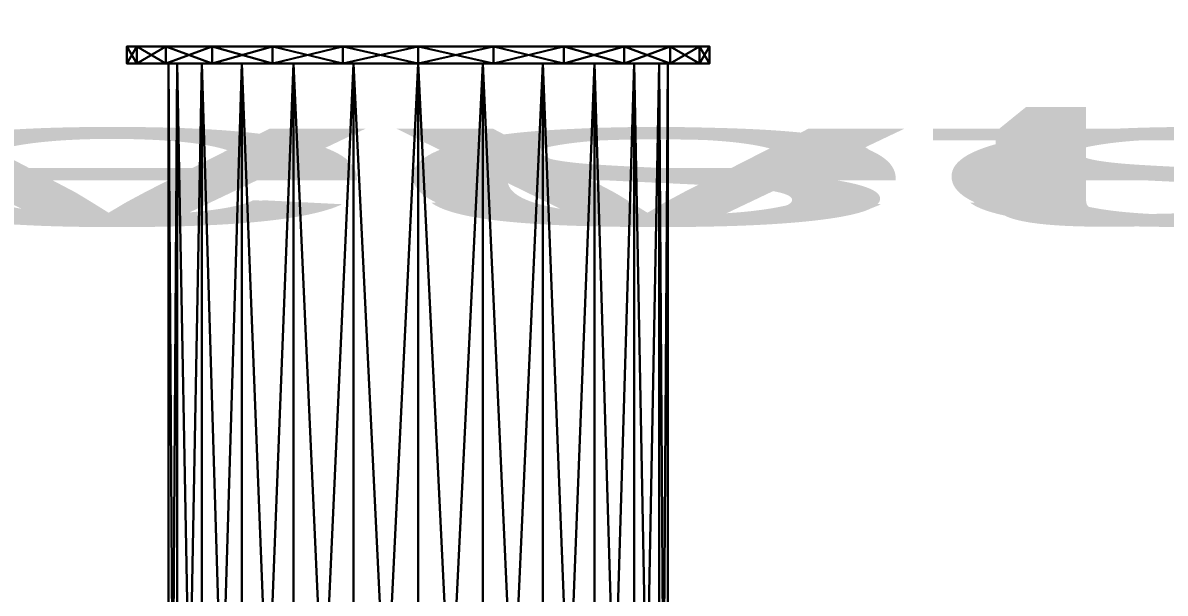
# Model space of a CAD drawing. Extents: x 0 to 11.1, y 0 to 8.
# Drawn here: x 3.879 to 5.363, y 1.95 to 2.69 of the extents above; entities that cross this region are included whole.
import ezdxf

# ---------------------------------------------------------------- set-up
doc = ezdxf.new("R2010")
doc.units = 0
doc.header["$LTSCALE"] = 0.0254
doc.layers.get('0').update_dxf_attribs({"color": 13, "linetype": 'CONTINUOUS'})

# ---------------------------------------------------------------- blocks, each defined once
blk = doc.blocks.new('REVESTIMIENTO_14')
blk = doc.blocks.new('AISLADOR_TRAFO2')
at = {"color": 0}
ref = blk.add_blockref('REVESTIMIENTO_14', (0, 0), dxfattribs=at)
ref.add_attrib('Skp_GroupInstanceName', 'Revestimiento', (0, 0), dxfattribs={"height": 1})
blk = doc.blocks.new('REVESTIMIENTO_13')
blk = doc.blocks.new('AISLADOR_TRAFO2_1')
at = {"color": 0}
ref = blk.add_blockref('REVESTIMIENTO_13', (0, 0), dxfattribs=at)
ref.add_attrib('Skp_GroupInstanceName', 'Revestimiento', (0, 0), dxfattribs={"height": 1})
blk = doc.blocks.new('GRUPO_306')
at = {"color": 0}
for p, q in [((0, 0.0122, 0.3784), (0, -0.0098, 0.3784)), ((0, 0.0122, 0.3784), (0, -0.0098, 0.3784)), ((0.0129, 0.0122, 0.2804), (0.0129, -0.0098, 0.2804)), ((0.0129, 0.0122, 0.2804), (0.0129, -0.0098, 0.2804)), ((0.0129, 0.0122, 0.4763), (0.0129, -0.0098, 0.4763)), ((0.0129, 0.0122, 0.4763), (0.0129, -0.0098, 0.4763)), ((0.0507, 0.0122, 0.5675), (0.0507, -0.0098, 0.5675)), ((0.0507, 0.0122, 0.1892), (0.0507, -0.0098, 0.1892)), ((0.0507, 0.0122, 0.1892), (0.0507, -0.0098, 0.1892)), ((0.0507, 0.0122, 0.5675), (0.0507, -0.0098, 0.5675)), ((0.1108, 0.0122, 0.6459), (0.1108, -0.0098, 0.6459)), ((0.1108, 0.0122, 0.6459), (0.1108, -0.0098, 0.6459)), ((0.1108, 0.0122, 0.1108), (0.1108, -0.0098, 0.1108)), ((0.1108, 0.0122, 0.1108), (0.1108, -0.0098, 0.1108)), ((0.1892, 0.0122, 0.706), (0.1892, -0.0098, 0.706)), ((0.1892, 0.0122, 0.0507), (0.1892, -0.0098, 0.0507)), ((0.1892, 0.0122, 0.0507), (0.1892, -0.0098, 0.0507)), ((0.1892, 0.0122, 0.706), (0.1892, -0.0098, 0.706)), ((0.2804, 0.0122, 0.0129), (0.2804, -0.0098, 0.0129)), ((0.2804, 0.0122, 0.7438), (0.2804, -0.0098, 0.7438)), ((0.2804, 0.0122, 0.0129), (0.2804, -0.0098, 0.0129)), ((0.2804, 0.0122, 0.7438), (0.2804, -0.0098, 0.7438)), ((0.3784, 0.0122, 0.7567), (0.3784, -0.0098, 0.7567)), ((0.3784, 0.0122), (0.3784, -0.0098)), ((0.3784, 0.0122), (0.3784, -0.0098)), ((0.3784, 0.0122, 0.7567), (0.3784, -0.0098, 0.7567)), ((0.4763, 0.0122, 0.7438), (0.4763, -0.0098, 0.7438)), ((0.4763, 0.0122, 0.7438), (0.4763, -0.0098, 0.7438)), ((0.4763, 0.0122, 0.0129), (0.4763, -0.0098, 0.0129)), ((0.4763, 0.0122, 0.0129), (0.4763, -0.0098, 0.0129)), ((0.5675, 0.0122, 0.706), (0.5675, -0.0098, 0.706)), ((0.5675, 0.0122, 0.706), (0.5675, -0.0098, 0.706)), ((0.5675, 0.0122, 0.0507), (0.5675, -0.0098, 0.0507)), ((0.5675, 0.0122, 0.0507), (0.5675, -0.0098, 0.0507)), ((0.6459, 0.0122, 0.6459), (0.6459, -0.0098, 0.6459)), ((0.6459, 0.0122, 0.1108), (0.6459, -0.0098, 0.1108)), ((0.6459, 0.0122, 0.6459), (0.6459, -0.0098, 0.6459)), ((0.6459, 0.0122, 0.1108), (0.6459, -0.0098, 0.1108)), ((0.706, 0.0122, 0.5675), (0.706, -0.0098, 0.5675)), ((0.706, 0.0122, 0.5675), (0.706, -0.0098, 0.5675)), ((0.706, 0.0122, 0.1892), (0.706, -0.0098, 0.1892)), ((0.706, 0.0122, 0.1892), (0.706, -0.0098, 0.1892)), ((0.7438, 0.0122, 0.4763), (0.7438, -0.0098, 0.4763)), ((0.7438, 0.0122, 0.2804), (0.7438, -0.0098, 0.2804)), ((0.7438, 0.0122, 0.4763), (0.7438, -0.0098, 0.4763)), ((0.7438, 0.0122, 0.2804), (0.7438, -0.0098, 0.2804)), ((0.7567, 0.0122, 0.3784), (0.7567, -0.0098, 0.3784)), ((0.7567, 0.0122, 0.3784), (0.7567, -0.0098, 0.3784))]:
    blk.add_line(p, q, dxfattribs=at)
at = {"color": 0, "extrusion": (0, 1, 0)}
for centre in [(-0.3784, 0.3784, 0.0122), (-0.3784, 0.3784, 0.0122), (-0.3784, 0.3784, 0.0122), (-0.3784, 0.3784, 0.0122), (-0.3784, 0.3784, 0.0122), (-0.3784, 0.3784, 0.0122), (-0.3784, 0.3784, 0.0122), (-0.3784, 0.3784, 0.0122), (-0.3784, 0.3784, 0.0122), (-0.3784, 0.3784, 0.0122), (-0.3784, 0.3784, 0.0122), (-0.3784, 0.3784, 0.0122), (-0.3784, 0.3784, 0.0122), (-0.3784, 0.3784, 0.0122), (-0.3784, 0.3784, 0.0122), (-0.3784, 0.3784, 0.0122), (-0.3784, 0.3784, 0.0122), (-0.3784, 0.3784, 0.0122), (-0.3784, 0.3784, 0.0122), (-0.3784, 0.3784, 0.0122), (-0.3784, 0.3784, 0.0122), (-0.3784, 0.3784, 0.0122), (-0.3784, 0.3784, 0.0122), (-0.3784, 0.3784, 0.0122), (-0.3784, 0.3784, 0.0122), (-0.3784, 0.3784, -0.0098), (-0.3784, 0.3784, -0.0098), (-0.3784, 0.3784, -0.0098), (-0.3784, 0.3784, -0.0098), (-0.3784, 0.3784, -0.0098), (-0.3784, 0.3784, -0.0098), (-0.3784, 0.3784, -0.0098), (-0.3784, 0.3784, -0.0098), (-0.3784, 0.3784, -0.0098), (-0.3784, 0.3784, -0.0098), (-0.3784, 0.3784, -0.0098), (-0.3784, 0.3784, -0.0098), (-0.3784, 0.3784, -0.0098), (-0.3784, 0.3784, -0.0098), (-0.3784, 0.3784, -0.0098), (-0.3784, 0.3784, -0.0098), (-0.3784, 0.3784, -0.0098), (-0.3784, 0.3784, -0.0098), (-0.3784, 0.3784, -0.0098), (-0.3784, 0.3784, -0.0098), (-0.3784, 0.3784, -0.0098), (-0.3784, 0.3784, -0.0098), (-0.3784, 0.3784, -0.0098), (-0.3784, 0.3784, -0.0098), (-0.3784, 0.3784, -0.0098)]:
    blk.add_circle(centre, 0.3784, dxfattribs=at)
at = {"color": 0}
mesh = blk.add_polyface(dxfattribs=at)
corners = [(0.2804, 0.0122, 0.0129), (0.4763, 0.0122, 0.0129), (0.3784, 0.0122), (0.1892, 0.0122, 0.0507), (0.5675, 0.0122, 0.0507), (0.1108, 0.0122, 0.1108), (0.6459, 0.0122, 0.1108), (0.0507, 0.0122, 0.1892), (0.706, 0.0122, 0.1892), (0.0129, 0.0122, 0.2804), (0.7438, 0.0122, 0.2804), (0, 0.0122, 0.3784), (0.7567, 0.0122, 0.3784), (0.0129, 0.0122, 0.4763), (0.7438, 0.0122, 0.4763), (0.0507, 0.0122, 0.5675), (0.706, 0.0122, 0.5675), (0.1108, 0.0122, 0.6459), (0.6459, 0.0122, 0.6459), (0.1892, 0.0122, 0.706), (0.5675, 0.0122, 0.706), (0.2804, 0.0122, 0.7438), (0.4763, 0.0122, 0.7438), (0.3784, 0.0122, 0.7567)]
mesh.append_faces([[corners[k] for k in face] for face in [(0, 1, 2), (22, 21, 23)]], dxfattribs={"vtx0": -1, "color": 0})
mesh.append_faces([[corners[k] for k in face] for face in [(1, 3, 4), (4, 5, 6), (6, 7, 8), (8, 9, 10), (10, 11, 12), (12, 13, 14), (14, 15, 16), (16, 17, 18), (18, 19, 20), (20, 21, 22)]], dxfattribs={"vtx0": -1, "vtx1": -1, "color": 0})
mesh.append_faces([[corners[k] for k in face] for face in [(1, 0, 3), (4, 3, 5), (6, 5, 7), (8, 7, 9), (10, 9, 11), (12, 11, 13), (14, 13, 15), (16, 15, 17), (18, 17, 19), (20, 19, 21)]], dxfattribs={"vtx0": -1, "vtx2": -1, "color": 0})
mesh = blk.add_polyface(dxfattribs=at)
corners = [(0, 0.0122, 0.3784), (0.0129, -0.0098, 0.2804), (0, -0.0098, 0.3784), (0.0129, 0.0122, 0.2804)]
mesh.append_faces([[corners[k] for k in face] for face in [(0, 1, 2), (1, 0, 3)]], dxfattribs={"vtx0": -1, "color": 0})
mesh = blk.add_polyface(dxfattribs=at)
corners = [(0.0129, 0.0122, 0.4763), (0, -0.0098, 0.3784), (0.0129, -0.0098, 0.4763), (0, 0.0122, 0.3784)]
mesh.append_faces([[corners[k] for k in face] for face in [(0, 1, 2), (1, 0, 3)]], dxfattribs={"vtx0": -1, "color": 0})
mesh = blk.add_polyface(dxfattribs=at)
corners = [(0.0129, 0.0122, 0.2804), (0.0507, -0.0098, 0.1892), (0.0129, -0.0098, 0.2804), (0.0507, 0.0122, 0.1892)]
mesh.append_faces([[corners[k] for k in face] for face in [(0, 1, 2), (1, 0, 3)]], dxfattribs={"vtx0": -1, "color": 0})
mesh = blk.add_polyface(dxfattribs=at)
corners = [(0.0507, 0.0122, 0.5675), (0.0129, -0.0098, 0.4763), (0.0507, -0.0098, 0.5675), (0.0129, 0.0122, 0.4763)]
mesh.append_faces([[corners[k] for k in face] for face in [(0, 1, 2), (1, 0, 3)]], dxfattribs={"vtx0": -1, "color": 0})
mesh = blk.add_polyface(dxfattribs=at)
corners = [(0.1108, 0.0122, 0.6459), (0.0507, -0.0098, 0.5675), (0.1108, -0.0098, 0.6459), (0.0507, 0.0122, 0.5675)]
mesh.append_faces([[corners[k] for k in face] for face in [(0, 1, 2), (1, 0, 3)]], dxfattribs={"vtx0": -1, "color": 0})
mesh = blk.add_polyface(dxfattribs=at)
corners = [(0.0507, 0.0122, 0.1892), (0.1108, -0.0098, 0.1108), (0.0507, -0.0098, 0.1892), (0.1108, 0.0122, 0.1108)]
mesh.append_faces([[corners[k] for k in face] for face in [(0, 1, 2), (1, 0, 3)]], dxfattribs={"vtx0": -1, "color": 0})
mesh = blk.add_polyface(dxfattribs=at)
corners = [(0.1892, -0.0098, 0.706), (0.1108, 0.0122, 0.6459), (0.1108, -0.0098, 0.6459), (0.1892, 0.0122, 0.706)]
mesh.append_faces([[corners[k] for k in face] for face in [(0, 1, 2), (1, 0, 3)]], dxfattribs={"vtx0": -1, "color": 0})
mesh = blk.add_polyface(dxfattribs=at)
corners = [(0.1892, 0.0122, 0.0507), (0.1108, -0.0098, 0.1108), (0.1108, 0.0122, 0.1108), (0.1892, -0.0098, 0.0507)]
mesh.append_faces([[corners[k] for k in face] for face in [(0, 1, 2), (1, 0, 3)]], dxfattribs={"vtx0": -1, "color": 0})
mesh = blk.add_polyface(dxfattribs=at)
corners = [(0.2804, 0.0122, 0.0129), (0.1892, -0.0098, 0.0507), (0.1892, 0.0122, 0.0507), (0.2804, -0.0098, 0.0129)]
mesh.append_faces([[corners[k] for k in face] for face in [(0, 1, 2), (1, 0, 3)]], dxfattribs={"vtx0": -1, "color": 0})
mesh = blk.add_polyface(dxfattribs=at)
corners = [(0.2804, -0.0098, 0.7438), (0.1892, 0.0122, 0.706), (0.1892, -0.0098, 0.706), (0.2804, 0.0122, 0.7438)]
mesh.append_faces([[corners[k] for k in face] for face in [(0, 1, 2), (1, 0, 3)]], dxfattribs={"vtx0": -1, "color": 0})
mesh = blk.add_polyface(dxfattribs=at)
corners = [(0.3784, 0.0122), (0.2804, -0.0098, 0.0129), (0.2804, 0.0122, 0.0129), (0.3784, -0.0098)]
mesh.append_faces([[corners[k] for k in face] for face in [(0, 1, 2), (1, 0, 3)]], dxfattribs={"vtx0": -1, "color": 0})
mesh = blk.add_polyface(dxfattribs=at)
corners = [(0.3784, -0.0098, 0.7567), (0.2804, 0.0122, 0.7438), (0.2804, -0.0098, 0.7438), (0.3784, 0.0122, 0.7567)]
mesh.append_faces([[corners[k] for k in face] for face in [(0, 1, 2), (1, 0, 3)]], dxfattribs={"vtx0": -1, "color": 0})
mesh = blk.add_polyface(dxfattribs=at)
corners = [(0.4763, -0.0098, 0.7438), (0.3784, 0.0122, 0.7567), (0.3784, -0.0098, 0.7567), (0.4763, 0.0122, 0.7438)]
mesh.append_faces([[corners[k] for k in face] for face in [(0, 1, 2), (1, 0, 3)]], dxfattribs={"vtx0": -1, "color": 0})
mesh = blk.add_polyface(dxfattribs=at)
corners = [(0.4763, 0.0122, 0.0129), (0.3784, -0.0098), (0.3784, 0.0122), (0.4763, -0.0098, 0.0129)]
mesh.append_faces([[corners[k] for k in face] for face in [(0, 1, 2), (1, 0, 3)]], dxfattribs={"vtx0": -1, "color": 0})
mesh = blk.add_polyface(dxfattribs=at)
corners = [(0.5675, -0.0098, 0.706), (0.4763, 0.0122, 0.7438), (0.4763, -0.0098, 0.7438), (0.5675, 0.0122, 0.706)]
mesh.append_faces([[corners[k] for k in face] for face in [(0, 1, 2), (1, 0, 3)]], dxfattribs={"vtx0": -1, "color": 0})
mesh = blk.add_polyface(dxfattribs=at)
corners = [(0.5675, 0.0122, 0.0507), (0.4763, -0.0098, 0.0129), (0.4763, 0.0122, 0.0129), (0.5675, -0.0098, 0.0507)]
mesh.append_faces([[corners[k] for k in face] for face in [(0, 1, 2), (1, 0, 3)]], dxfattribs={"vtx0": -1, "color": 0})
mesh = blk.add_polyface(dxfattribs=at)
corners = [(0.6459, -0.0098, 0.6459), (0.5675, 0.0122, 0.706), (0.5675, -0.0098, 0.706), (0.6459, 0.0122, 0.6459)]
mesh.append_faces([[corners[k] for k in face] for face in [(0, 1, 2), (1, 0, 3)]], dxfattribs={"vtx0": -1, "color": 0})
mesh = blk.add_polyface(dxfattribs=at)
corners = [(0.6459, 0.0122, 0.1108), (0.5675, -0.0098, 0.0507), (0.5675, 0.0122, 0.0507), (0.6459, -0.0098, 0.1108)]
mesh.append_faces([[corners[k] for k in face] for face in [(0, 1, 2), (1, 0, 3)]], dxfattribs={"vtx0": -1, "color": 0})
mesh = blk.add_polyface(dxfattribs=at)
corners = [(0.706, 0.0122, 0.5675), (0.6459, -0.0098, 0.6459), (0.706, -0.0098, 0.5675), (0.6459, 0.0122, 0.6459)]
mesh.append_faces([[corners[k] for k in face] for face in [(0, 1, 2), (1, 0, 3)]], dxfattribs={"vtx0": -1, "color": 0})
mesh = blk.add_polyface(dxfattribs=at)
corners = [(0.6459, 0.0122, 0.1108), (0.706, -0.0098, 0.1892), (0.6459, -0.0098, 0.1108), (0.706, 0.0122, 0.1892)]
mesh.append_faces([[corners[k] for k in face] for face in [(0, 1, 2), (1, 0, 3)]], dxfattribs={"vtx0": -1, "color": 0})
mesh = blk.add_polyface(dxfattribs=at)
corners = [(0.7438, 0.0122, 0.4763), (0.706, -0.0098, 0.5675), (0.7438, -0.0098, 0.4763), (0.706, 0.0122, 0.5675)]
mesh.append_faces([[corners[k] for k in face] for face in [(0, 1, 2), (1, 0, 3)]], dxfattribs={"vtx0": -1, "color": 0})
mesh = blk.add_polyface(dxfattribs=at)
corners = [(0.706, 0.0122, 0.1892), (0.7438, -0.0098, 0.2804), (0.706, -0.0098, 0.1892), (0.7438, 0.0122, 0.2804)]
mesh.append_faces([[corners[k] for k in face] for face in [(0, 1, 2), (1, 0, 3)]], dxfattribs={"vtx0": -1, "color": 0})
mesh = blk.add_polyface(dxfattribs=at)
corners = [(0.7567, 0.0122, 0.3784), (0.7438, -0.0098, 0.4763), (0.7567, -0.0098, 0.3784), (0.7438, 0.0122, 0.4763)]
mesh.append_faces([[corners[k] for k in face] for face in [(0, 1, 2), (1, 0, 3)]], dxfattribs={"vtx0": -1, "color": 0})
mesh = blk.add_polyface(dxfattribs=at)
corners = [(0.7438, 0.0122, 0.2804), (0.7567, -0.0098, 0.3784), (0.7438, -0.0098, 0.2804), (0.7567, 0.0122, 0.3784)]
mesh.append_faces([[corners[k] for k in face] for face in [(0, 1, 2), (1, 0, 3)]], dxfattribs={"vtx0": -1, "color": 0})
mesh = blk.add_polyface(dxfattribs=at)
corners = [(0.4763, -0.0098, 0.0129), (0.2804, -0.0098, 0.0129), (0.3784, -0.0098), (0.1892, -0.0098, 0.0507), (0.5675, -0.0098, 0.0507), (0.1108, -0.0098, 0.1108), (0.6459, -0.0098, 0.1108), (0.0507, -0.0098, 0.1892), (0.706, -0.0098, 0.1892), (0.0129, -0.0098, 0.2804), (0.7438, -0.0098, 0.2804), (0, -0.0098, 0.3784), (0.7567, -0.0098, 0.3784), (0.0129, -0.0098, 0.4763), (0.7438, -0.0098, 0.4763), (0.0507, -0.0098, 0.5675), (0.706, -0.0098, 0.5675), (0.1108, -0.0098, 0.6459), (0.6459, -0.0098, 0.6459), (0.5675, -0.0098, 0.706), (0.1892, -0.0098, 0.706), (0.4763, -0.0098, 0.7438), (0.2804, -0.0098, 0.7438), (0.3784, -0.0098, 0.7567)]
mesh.append_faces([[corners[k] for k in face] for face in [(0, 1, 2), (22, 21, 23)]], dxfattribs={"vtx0": -1, "color": 0})
mesh.append_faces([[corners[k] for k in face] for face in [(1, 0, 3), (3, 4, 5), (5, 6, 7), (7, 8, 9), (9, 10, 11), (11, 12, 13), (13, 14, 15), (15, 16, 17), (17, 19, 20), (20, 21, 22)]], dxfattribs={"vtx0": -1, "vtx1": -1, "color": 0})
mesh.append_faces([[corners[k] for k in face] for face in [(3, 0, 4), (5, 4, 6), (7, 6, 8), (9, 8, 10), (11, 10, 12), (13, 12, 14), (15, 14, 16), (17, 16, 18), (17, 18, 19), (20, 19, 21)]], dxfattribs={"vtx0": -1, "vtx2": -1, "color": 0})
blk = doc.blocks.new('GRUPO_307')
at = {"color": 0}
for p, q in [((0, 0, 0.3242), (0, 1.7217, 0.3242)), ((0, 0, 0.3242), (0, 1.7217, 0.3242)), ((0.011, 0, 0.2403), (0.011, 1.7217, 0.2403)), ((0.011, 0, 0.2403), (0.011, 1.7217, 0.2403)), ((0.011, 0, 0.4081), (0.011, 1.7217, 0.4081)), ((0.011, 0, 0.4081), (0.011, 1.7217, 0.4081)), ((0.0434, 0, 0.1621), (0.0434, 1.7217, 0.1621)), ((0.0434, 0, 0.1621), (0.0434, 1.7217, 0.1621)), ((0.0434, 0, 0.4863), (0.0434, 1.7217, 0.4863)), ((0.0434, 0, 0.4863), (0.0434, 1.7217, 0.4863)), ((0.095, 0, 0.095), (0.095, 1.7217, 0.095)), ((0.095, 0, 0.095), (0.095, 1.7217, 0.095)), ((0.095, 0, 0.5534), (0.095, 1.7217, 0.5534)), ((0.095, 0, 0.5534), (0.095, 1.7217, 0.5534)), ((0.1621, 0, 0.0434), (0.1621, 1.7217, 0.0434)), ((0.1621, 0, 0.0434), (0.1621, 1.7217, 0.0434)), ((0.1621, 0, 0.605), (0.1621, 1.7217, 0.605)), ((0.1621, 0, 0.605), (0.1621, 1.7217, 0.605)), ((0.2403, 0, 0.011), (0.2403, 1.7217, 0.011)), ((0.2403, 0, 0.011), (0.2403, 1.7217, 0.011)), ((0.2403, 0, 0.6373), (0.2403, 1.7217, 0.6373)), ((0.2403, 0, 0.6373), (0.2403, 1.7217, 0.6373)), ((0.3242, 0), (0.3242, 1.7217)), ((0.3242, 0), (0.3242, 1.7217)), ((0.3242, 0, 0.6484), (0.3242, 1.7217, 0.6484)), ((0.3242, 0, 0.6484), (0.3242, 1.7217, 0.6484)), ((0.4081, 0, 0.011), (0.4081, 1.7217, 0.011)), ((0.4081, 0, 0.011), (0.4081, 1.7217, 0.011)), ((0.4081, 0, 0.6373), (0.4081, 1.7217, 0.6373)), ((0.4081, 0, 0.6373), (0.4081, 1.7217, 0.6373)), ((0.4863, 0, 0.0434), (0.4863, 1.7217, 0.0434)), ((0.4863, 0, 0.0434), (0.4863, 1.7217, 0.0434)), ((0.4863, 0, 0.605), (0.4863, 1.7217, 0.605)), ((0.4863, 0, 0.605), (0.4863, 1.7217, 0.605)), ((0.5534, 0, 0.095), (0.5534, 1.7217, 0.095)), ((0.5534, 0, 0.5534), (0.5534, 1.7217, 0.5534)), ((0.5534, 0, 0.095), (0.5534, 1.7217, 0.095)), ((0.5534, 0, 0.5534), (0.5534, 1.7217, 0.5534)), ((0.605, 0, 0.1621), (0.605, 1.7217, 0.1621)), ((0.605, 0, 0.4863), (0.605, 1.7217, 0.4863)), ((0.605, 0, 0.4863), (0.605, 1.7217, 0.4863)), ((0.605, 0, 0.1621), (0.605, 1.7217, 0.1621)), ((0.6373, 0, 0.2403), (0.6373, 1.7217, 0.2403)), ((0.6373, 0, 0.4081), (0.6373, 1.7217, 0.4081)), ((0.6373, 0, 0.4081), (0.6373, 1.7217, 0.4081)), ((0.6373, 0, 0.2403), (0.6373, 1.7217, 0.2403)), ((0.6484, 0, 0.3242), (0.6484, 1.7217, 0.3242)), ((0.6484, 0, 0.3242), (0.6484, 1.7217, 0.3242))]:
    blk.add_line(p, q, dxfattribs=at)
at = {"color": 0, "extrusion": (0, -1, 0)}
for centre in [(0.3242, 0.3242, -1.7217), (0.3242, 0.3242, -1.7217), (0.3242, 0.3242, -1.7217), (0.3242, 0.3242, -1.7217), (0.3242, 0.3242, -1.7217), (0.3242, 0.3242, -1.7217), (0.3242, 0.3242, -1.7217), (0.3242, 0.3242, -1.7217), (0.3242, 0.3242, -1.7217), (0.3242, 0.3242, -1.7217), (0.3242, 0.3242, -1.7217), (0.3242, 0.3242, -1.7217), (0.3242, 0.3242, -1.7217), (0.3242, 0.3242, -1.7217), (0.3242, 0.3242, -1.7217), (0.3242, 0.3242, -1.7217), (0.3242, 0.3242, -1.7217), (0.3242, 0.3242, -1.7217), (0.3242, 0.3242, -1.7217), (0.3242, 0.3242, -1.7217), (0.3242, 0.3242, -1.7217), (0.3242, 0.3242, -1.7217), (0.3242, 0.3242, -1.7217), (0.3242, 0.3242, -1.7217), (0.3242, 0.3242, -1.7217), (0.3242, 0.3242), (0.3242, 0.3242), (0.3242, 0.3242), (0.3242, 0.3242), (0.3242, 0.3242), (0.3242, 0.3242), (0.3242, 0.3242), (0.3242, 0.3242), (0.3242, 0.3242), (0.3242, 0.3242), (0.3242, 0.3242), (0.3242, 0.3242), (0.3242, 0.3242), (0.3242, 0.3242), (0.3242, 0.3242), (0.3242, 0.3242), (0.3242, 0.3242), (0.3242, 0.3242), (0.3242, 0.3242), (0.3242, 0.3242), (0.3242, 0.3242), (0.3242, 0.3242), (0.3242, 0.3242), (0.3242, 0.3242), (0.3242, 0.3242)]:
    blk.add_circle(centre, 0.3242, dxfattribs=at)
at = {"color": 0}
mesh = blk.add_polyface(dxfattribs=at)
corners = [(0.2403, 1.7217, 0.011), (0.4081, 1.7217, 0.011), (0.3242, 1.7217), (0.4863, 1.7217, 0.0434), (0.1621, 1.7217, 0.0434), (0.095, 1.7217, 0.095), (0.5534, 1.7217, 0.095), (0.0434, 1.7217, 0.1621), (0.605, 1.7217, 0.1621), (0.6373, 1.7217, 0.2403), (0.011, 1.7217, 0.2403), (0.6484, 1.7217, 0.3242), (0, 1.7217, 0.3242), (0.6373, 1.7217, 0.4081), (0.011, 1.7217, 0.4081), (0.605, 1.7217, 0.4863), (0.0434, 1.7217, 0.4863), (0.5534, 1.7217, 0.5534), (0.095, 1.7217, 0.5534), (0.4863, 1.7217, 0.605), (0.1621, 1.7217, 0.605), (0.4081, 1.7217, 0.6373), (0.2403, 1.7217, 0.6373), (0.3242, 1.7217, 0.6484)]
mesh.append_faces([[corners[k] for k in face] for face in [(0, 1, 2), (21, 22, 23)]], dxfattribs={"vtx0": -1, "color": 0})
mesh.append_faces([[corners[k] for k in face] for face in [(1, 0, 3), (3, 5, 6), (6, 7, 8), (8, 7, 9), (9, 10, 11), (11, 12, 13), (13, 14, 15), (15, 16, 17), (17, 18, 19), (19, 20, 21)]], dxfattribs={"vtx0": -1, "vtx1": -1, "color": 0})
mesh.append_faces([[corners[k] for k in face] for face in [(3, 0, 4), (3, 4, 5), (6, 5, 7), (9, 7, 10), (11, 10, 12), (13, 12, 14), (15, 14, 16), (17, 16, 18), (19, 18, 20), (21, 20, 22)]], dxfattribs={"vtx0": -1, "vtx2": -1, "color": 0})
mesh = blk.add_polyface(dxfattribs=at)
corners = [(0, 1.7217, 0.3242), (0.011, 0, 0.2403), (0, 0, 0.3242), (0.011, 1.7217, 0.2403)]
mesh.append_faces([[corners[k] for k in face] for face in [(0, 1, 2), (1, 0, 3)]], dxfattribs={"vtx0": -1, "color": 0})
mesh = blk.add_polyface(dxfattribs=at)
corners = [(0.011, 1.7217, 0.4081), (0, 0, 0.3242), (0.011, 0, 0.4081), (0, 1.7217, 0.3242)]
mesh.append_faces([[corners[k] for k in face] for face in [(0, 1, 2), (1, 0, 3)]], dxfattribs={"vtx0": -1, "color": 0})
mesh = blk.add_polyface(dxfattribs=at)
corners = [(0.011, 1.7217, 0.2403), (0.0434, 0, 0.1621), (0.011, 0, 0.2403), (0.0434, 1.7217, 0.1621)]
mesh.append_faces([[corners[k] for k in face] for face in [(0, 1, 2), (1, 0, 3)]], dxfattribs={"vtx0": -1, "color": 0})
mesh = blk.add_polyface(dxfattribs=at)
corners = [(0.0434, 1.7217, 0.4863), (0.011, 0, 0.4081), (0.0434, 0, 0.4863), (0.011, 1.7217, 0.4081)]
mesh.append_faces([[corners[k] for k in face] for face in [(0, 1, 2), (1, 0, 3)]], dxfattribs={"vtx0": -1, "color": 0})
mesh = blk.add_polyface(dxfattribs=at)
corners = [(0.0434, 1.7217, 0.1621), (0.095, 0, 0.095), (0.0434, 0, 0.1621), (0.095, 1.7217, 0.095)]
mesh.append_faces([[corners[k] for k in face] for face in [(0, 1, 2), (1, 0, 3)]], dxfattribs={"vtx0": -1, "color": 0})
mesh = blk.add_polyface(dxfattribs=at)
corners = [(0.095, 1.7217, 0.5534), (0.0434, 0, 0.4863), (0.095, 0, 0.5534), (0.0434, 1.7217, 0.4863)]
mesh.append_faces([[corners[k] for k in face] for face in [(0, 1, 2), (1, 0, 3)]], dxfattribs={"vtx0": -1, "color": 0})
mesh = blk.add_polyface(dxfattribs=at)
corners = [(0.1621, 1.7217, 0.0434), (0.095, 0, 0.095), (0.095, 1.7217, 0.095), (0.1621, 0, 0.0434)]
mesh.append_faces([[corners[k] for k in face] for face in [(0, 1, 2), (1, 0, 3)]], dxfattribs={"vtx0": -1, "color": 0})
mesh = blk.add_polyface(dxfattribs=at)
corners = [(0.1621, 0, 0.605), (0.095, 1.7217, 0.5534), (0.095, 0, 0.5534), (0.1621, 1.7217, 0.605)]
mesh.append_faces([[corners[k] for k in face] for face in [(0, 1, 2), (1, 0, 3)]], dxfattribs={"vtx0": -1, "color": 0})
mesh = blk.add_polyface(dxfattribs=at)
corners = [(0.2403, 1.7217, 0.011), (0.1621, 0, 0.0434), (0.1621, 1.7217, 0.0434), (0.2403, 0, 0.011)]
mesh.append_faces([[corners[k] for k in face] for face in [(0, 1, 2), (1, 0, 3)]], dxfattribs={"vtx0": -1, "color": 0})
mesh = blk.add_polyface(dxfattribs=at)
corners = [(0.2403, 0, 0.6373), (0.1621, 1.7217, 0.605), (0.1621, 0, 0.605), (0.2403, 1.7217, 0.6373)]
mesh.append_faces([[corners[k] for k in face] for face in [(0, 1, 2), (1, 0, 3)]], dxfattribs={"vtx0": -1, "color": 0})
mesh = blk.add_polyface(dxfattribs=at)
corners = [(0.3242, 1.7217), (0.2403, 0, 0.011), (0.2403, 1.7217, 0.011), (0.3242, 0)]
mesh.append_faces([[corners[k] for k in face] for face in [(0, 1, 2), (1, 0, 3)]], dxfattribs={"vtx0": -1, "color": 0})
mesh = blk.add_polyface(dxfattribs=at)
corners = [(0.3242, 0, 0.6484), (0.2403, 1.7217, 0.6373), (0.2403, 0, 0.6373), (0.3242, 1.7217, 0.6484)]
mesh.append_faces([[corners[k] for k in face] for face in [(0, 1, 2), (1, 0, 3)]], dxfattribs={"vtx0": -1, "color": 0})
mesh = blk.add_polyface(dxfattribs=at)
corners = [(0.4081, 1.7217, 0.011), (0.3242, 0), (0.3242, 1.7217), (0.4081, 0, 0.011)]
mesh.append_faces([[corners[k] for k in face] for face in [(0, 1, 2), (1, 0, 3)]], dxfattribs={"vtx0": -1, "color": 0})
mesh = blk.add_polyface(dxfattribs=at)
corners = [(0.4081, 0, 0.6373), (0.3242, 1.7217, 0.6484), (0.3242, 0, 0.6484), (0.4081, 1.7217, 0.6373)]
mesh.append_faces([[corners[k] for k in face] for face in [(0, 1, 2), (1, 0, 3)]], dxfattribs={"vtx0": -1, "color": 0})
mesh = blk.add_polyface(dxfattribs=at)
corners = [(0.4863, 1.7217, 0.0434), (0.4081, 0, 0.011), (0.4081, 1.7217, 0.011), (0.4863, 0, 0.0434)]
mesh.append_faces([[corners[k] for k in face] for face in [(0, 1, 2), (1, 0, 3)]], dxfattribs={"vtx0": -1, "color": 0})
mesh = blk.add_polyface(dxfattribs=at)
corners = [(0.4863, 0, 0.605), (0.4081, 1.7217, 0.6373), (0.4081, 0, 0.6373), (0.4863, 1.7217, 0.605)]
mesh.append_faces([[corners[k] for k in face] for face in [(0, 1, 2), (1, 0, 3)]], dxfattribs={"vtx0": -1, "color": 0})
mesh = blk.add_polyface(dxfattribs=at)
corners = [(0.5534, 1.7217, 0.095), (0.4863, 0, 0.0434), (0.4863, 1.7217, 0.0434), (0.5534, 0, 0.095)]
mesh.append_faces([[corners[k] for k in face] for face in [(0, 1, 2), (1, 0, 3)]], dxfattribs={"vtx0": -1, "color": 0})
mesh = blk.add_polyface(dxfattribs=at)
corners = [(0.5534, 0, 0.5534), (0.4863, 1.7217, 0.605), (0.4863, 0, 0.605), (0.5534, 1.7217, 0.5534)]
mesh.append_faces([[corners[k] for k in face] for face in [(0, 1, 2), (1, 0, 3)]], dxfattribs={"vtx0": -1, "color": 0})
mesh = blk.add_polyface(dxfattribs=at)
corners = [(0.605, 1.7217, 0.4863), (0.5534, 0, 0.5534), (0.605, 0, 0.4863), (0.5534, 1.7217, 0.5534)]
mesh.append_faces([[corners[k] for k in face] for face in [(0, 1, 2), (1, 0, 3)]], dxfattribs={"vtx0": -1, "color": 0})
mesh = blk.add_polyface(dxfattribs=at)
corners = [(0.5534, 1.7217, 0.095), (0.605, 0, 0.1621), (0.5534, 0, 0.095), (0.605, 1.7217, 0.1621)]
mesh.append_faces([[corners[k] for k in face] for face in [(0, 1, 2), (1, 0, 3)]], dxfattribs={"vtx0": -1, "color": 0})
mesh = blk.add_polyface(dxfattribs=at)
corners = [(0.605, 1.7217, 0.1621), (0.6373, 0, 0.2403), (0.605, 0, 0.1621), (0.6373, 1.7217, 0.2403)]
mesh.append_faces([[corners[k] for k in face] for face in [(0, 1, 2), (1, 0, 3)]], dxfattribs={"vtx0": -1, "color": 0})
mesh = blk.add_polyface(dxfattribs=at)
corners = [(0.6373, 1.7217, 0.4081), (0.605, 0, 0.4863), (0.6373, 0, 0.4081), (0.605, 1.7217, 0.4863)]
mesh.append_faces([[corners[k] for k in face] for face in [(0, 1, 2), (1, 0, 3)]], dxfattribs={"vtx0": -1, "color": 0})
mesh = blk.add_polyface(dxfattribs=at)
corners = [(0.6484, 1.7217, 0.3242), (0.6373, 0, 0.4081), (0.6484, 0, 0.3242), (0.6373, 1.7217, 0.4081)]
mesh.append_faces([[corners[k] for k in face] for face in [(0, 1, 2), (1, 0, 3)]], dxfattribs={"vtx0": -1, "color": 0})
mesh = blk.add_polyface(dxfattribs=at)
corners = [(0.6373, 1.7217, 0.2403), (0.6484, 0, 0.3242), (0.6373, 0, 0.2403), (0.6484, 1.7217, 0.3242)]
mesh.append_faces([[corners[k] for k in face] for face in [(0, 1, 2), (1, 0, 3)]], dxfattribs={"vtx0": -1, "color": 0})
mesh = blk.add_polyface(dxfattribs=at)
corners = [(0.4081, 0, 0.011), (0.2403, 0, 0.011), (0.3242, 0), (0.4863, 0, 0.0434), (0.1621, 0, 0.0434), (0.5534, 0, 0.095), (0.095, 0, 0.095), (0.605, 0, 0.1621), (0.0434, 0, 0.1621), (0.6373, 0, 0.2403), (0.011, 0, 0.2403), (0.6484, 0, 0.3242), (0, 0, 0.3242), (0.6373, 0, 0.4081), (0.011, 0, 0.4081), (0.605, 0, 0.4863), (0.0434, 0, 0.4863), (0.5534, 0, 0.5534), (0.095, 0, 0.5534), (0.4863, 0, 0.605), (0.1621, 0, 0.605), (0.4081, 0, 0.6373), (0.2403, 0, 0.6373), (0.3242, 0, 0.6484)]
mesh.append_faces([[corners[k] for k in face] for face in [(0, 1, 2), (22, 21, 23)]], dxfattribs={"vtx0": -1, "color": 0})
mesh.append_faces([[corners[k] for k in face] for face in [(1, 3, 4), (4, 5, 6), (6, 7, 8), (8, 9, 10), (10, 11, 12), (12, 13, 14), (14, 15, 16), (16, 17, 18), (18, 19, 20), (20, 21, 22)]], dxfattribs={"vtx0": -1, "vtx1": -1, "color": 0})
mesh.append_faces([[corners[k] for k in face] for face in [(1, 0, 3), (4, 3, 5), (6, 5, 7), (8, 7, 9), (10, 9, 11), (12, 11, 13), (14, 13, 15), (16, 15, 17), (18, 17, 19), (20, 19, 21)]], dxfattribs={"vtx0": -1, "vtx2": -1, "color": 0})
blk = doc.blocks.new('GRUPO_259')
at = {"color": 0}
for name, p in [('GRUPO_306', (0, 1.7535)), ('GRUPO_307', (0.0542, 0.022, 0.0542))]:
    blk.add_blockref(name, p, dxfattribs=at)
blk = doc.blocks.new('GRUPO_262')
at = {"color": 0, "extrusion": (-8.94018e-16, 0.163326, -0.986572)}
for p in [(-2.1202, 2.6047, -2.0293), (-2.8202, 2.6047, -2.0293), (-3.5202, 2.6047, -2.0293)]:
    blk.add_blockref('AISLADOR_TRAFO2', p, dxfattribs=at)
at = {"color": 0, "extrusion": (-0.676609, 0.248401, -0.693179), "rotation": 70.84282970905241}
blk.add_blockref('AISLADOR_TRAFO2_1', (-3.0593, -0.7643, -3.8237), dxfattribs=at)
at = {"color": 0, "extrusion": (4.37906e-47, 1, -3.33067e-16)}
blk.add_blockref('GRUPO_259', (-0.7567, 0.8939, 3.3887), dxfattribs=at)

msp = doc.modelspace()

# ---------------------------------------------------------------- block references
at = {"color": 0, "extrusion": (5.55112e-16, 1, -3.33067e-16)}
msp.add_blockref('GRUPO_262', (-4.7705, 0), dxfattribs=at)

doc.saveas('drawing.dxf')
